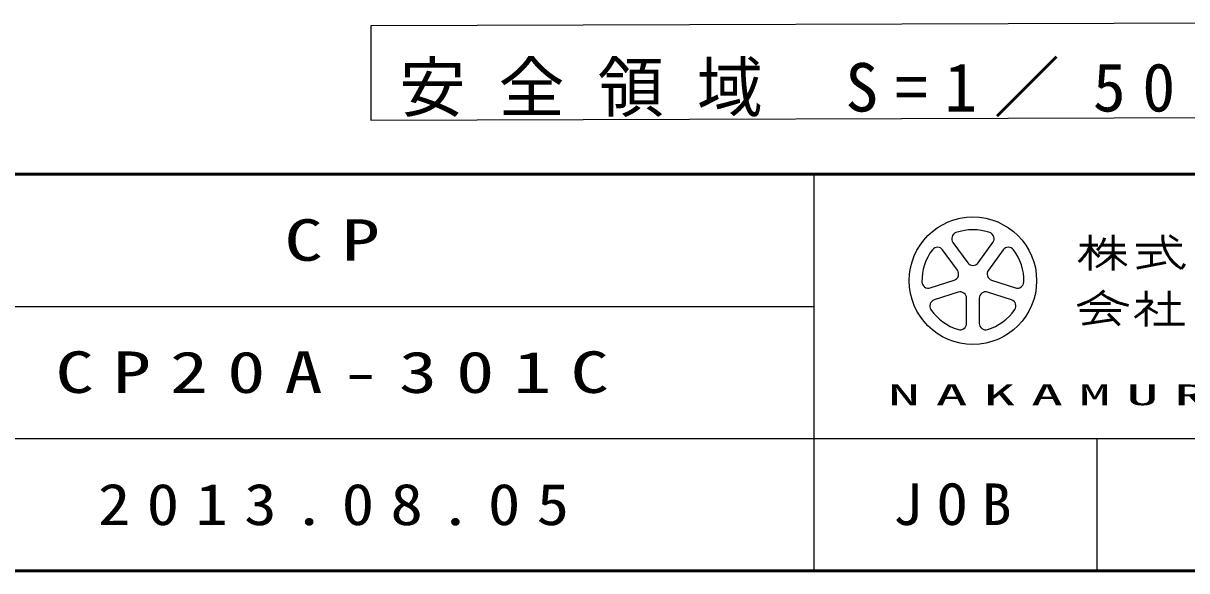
# Model space of a CAD drawing. Units: millimetres at full size; details may follow other scales. Extents: x -19540 to 57, y -990 to 13350.
# Drawn here: x -5593 to -2512, y 0 to 1450 of the extents above; entities that cross this region are included whole.
import ezdxf

# ---------------------------------------------------------------- set-up
doc = ezdxf.new("R2010")
doc.units = ezdxf.units.MM
doc.layers.add('A3図枠', color=7, linetype='Continuous', lineweight=25)
doc.layers.add('補助', color=2, linetype='Continuous', lineweight=13)
doc.layers.add('図面プロファイル', color=7, linetype='Continuous')
doc.styles.add('ＭＳ ゴシック', font='')
doc.styles.get('ＭＳ ゴシック').set_extended_font_data('MS Gothic')

msp = doc.modelspace()

# ---------------------------------------------------------------- linework, layer by layer
at = {"layer": 'A3図枠', "lineweight": 50}
for p, q in [((-19250, 1050), (0, 1050)), ((-2795.049, 862.665), (-2747.799, 862.665)), ((-2768.049, 889.665), (-2768.049, 795.165)), ((-2738.429, 862.665), (-2676.249, 862.665)), ((-2707.299, 889.665), (-2707.299, 795.165)), ((-2646.549, 862.665), (-2525.049, 862.665)), ((-2535.928, 873.347), (-2557.985, 888.051)), ((-2745.774, 842.415), (-2673.549, 842.415)), ((-2639.799, 842.415), (-2579.049, 842.415)), ((-2606.049, 842.415), (-2606.049, 808.665)), ((-2644.432, 800.988), (-2567.666, 816.342)), ((-2619.549, 741.165), (-2619.549, 714.165)), ((-2558.799, 741.165), (-2558.799, 653.415)), ((-2646.549, 714.165), (-2602.559, 714.165)), ((-2795.049, 689.19), (-2687.049, 689.19)), ((-2768.049, 707.415), (-2714.049, 707.415)), ((-2744.96, 689.19), (-2764.436, 656.776)), ((-2720.799, 680.347), (-2690.492, 650.04)), ((-2619.549, 695.495), (-2619.549, 646.665)), ((-2617.024, 698.023), (-2589.807, 682.31)), ((-2589.174, 707.415), (-2528.424, 707.415)), ((-2788.252, 653.374), (-2705.629, 665.177)), ((-2599.299, 653.415), (-2518.299, 653.415)), ((-19250, 0), (0, 0))]:
    msp.add_line(p, q, dxfattribs=at)
at = {"layer": 'A3図枠', "color": 211}
for p, q in [((-3500, 1050), (-3500, 0)), ((-9375, 700), (-3500, 700)), ((-12125, 350), (0, 350))]:
    msp.add_line(p, q, dxfattribs=at)
at = {"layer": 'A3図枠'}
for p, q in [((-3131.435, 869.665), (-3092.202, 815.665)), ((-3064.897, 815.665), (-3025.664, 869.666)), ((-3119.506, 795.827), (-3158.739, 849.828)), ((-2998.359, 849.828), (-3037.593, 795.827)), ((-3191.424, 749.233), (-3127.943, 769.86)), ((-3029.155, 769.86), (-2965.674, 749.233)), ((-3117.514, 737.761), (-3180.995, 717.135)), ((-3095.424, 654.964), (-3095.424, 721.712)), ((-3061.674, 721.712), (-3061.674, 654.964)), ((-2976.103, 717.135), (-3039.585, 737.761)), ((-2750, 350), (-2750, 0))]:
    msp.add_line(p, q, dxfattribs=at)
msp.add_circle((-3078.549, 768.165), 168.75, dxfattribs=at)
for centre, radius, start, end in [((-3117.783, 879.584), 16.875, 109.39847, 215.99997), ((-3078.549, 768.165), 135, 70.60155, 109.39847), ((-3039.316, 879.584), 16.875, 324, 70.60155), ((-3078.549, 768.165), 135, 142.60154, 181.39846), ((-3172.391, 839.909), 16.875, 35.99999, 142.60154), ((-2984.707, 839.909), 16.875, 37.39846, 143.99995), ((-3078.549, 768.165), 135, 358.60155, 37.39847), ((-3078.549, 825.584), 16.875, 215.99998, 324), ((-3133.158, 785.909), 16.875, 287.99998, 35.99999), ((-3023.941, 785.909), 16.875, 143.99996, 251.99999), ((-3196.639, 765.282), 16.875, 181.39848, 287.99997), ((-2960.459, 765.282), 16.875, 252.00001, 358.60156), ((-3175.78, 701.086), 16.875, 107.99999, 214.60154), ((-3112.299, 721.712), 16.875, 359.99997, 107.99999), ((-3044.799, 721.712), 16.875, 71.99997, 179.99999), ((-2981.318, 701.086), 16.875, 325.39847, 71.99996), ((-3078.549, 768.165), 135, 214.60156, 253.39848), ((-3078.549, 768.165), 135, 286.60155, 325.39847), ((-3112.299, 654.964), 16.875, 253.39847, 359.99997), ((-3044.799, 654.964), 16.875, 179.99999, 286.60154)]:
    msp.add_arc(centre, radius, start, end, dxfattribs=at)
at = {"layer": 'A3図枠', "lineweight": 50}
for centre, radius, start, end in [((-2800.112, 902.353), 73.348, 313.72108, 343.54317), ((-2478.15, 884.716), 97.642, 177.09472, 240.51891), ((-2873.305, 904.208), 114.231, 311.36185, 337.13638), ((-2669.16, 921.361), 117.257, 212.50346, 230.00631), ((-2818.678, 940.915), 151.703, 295.86917, 317.23866), ((-2595.921, 940.915), 151.703, 222.76131, 240.10806), ((-2576.985, 840.225), 64.959, 321.42112, 334.8249), ((-2844.901, 862.84), 166.015, 285.11261, 313.40619), ((-2638.502, 859.683), 159.6, 231.17281, 259.75506), ((-2782.999, 861.307), 232.829, 304.87257, 320.80411)]:
    msp.add_arc(centre, radius, start, end, dxfattribs=at)
at = {"layer": '補助', "lineweight": 25}
msp.add_lwpolyline([(-4673.158, 1442.914), (-4673.158, 1192.914), (-2423.208, 1200), (-2423.208, 1450)], close=True, dxfattribs=at)

# ---------------------------------------------------------------- texts
at = {"layer": 'A3図枠', "color": 4, "style": 'ＭＳ ゴシック'}
for s, insert, char_height, attachment_point in [('\\T1.5;\\W2.25;NAKAMURA\\~MFG.CORPORATION', (-3303.143, 437.5), 54.99, 7), ('\\T1.5;\\W1.05;JOB', (-3113.807, 175.253), 110, 5)]:
    msp.add_mtext(s, dxfattribs=dict(at, insert=insert, char_height=char_height, attachment_point=attachment_point))
at = {"layer": '図面プロファイル', "char_height": 110, "attachment_point": 5, "style": 'ＭＳ ゴシック'}
for s, insert in [('\\T1.5;\\W1.35;CP', (-4750, 875)), ('\\T1.5;\\W1.35;CP20A-301C', (-4750, 525)), ('\\T1.5;\\W1.15;2013.08.05', (-4750, 175))]:
    msp.add_mtext(s, dxfattribs=dict(at, insert=insert))
at = {"layer": '補助', "insert": (-3548.158, 1201.247), "char_height": 128.3, "attachment_point": 8, "style": 'ＭＳ ゴシック'}
msp.add_mtext('\\T1.5;安全領域\\~S=1／50', dxfattribs=at)

doc.saveas('drawing.dxf')
